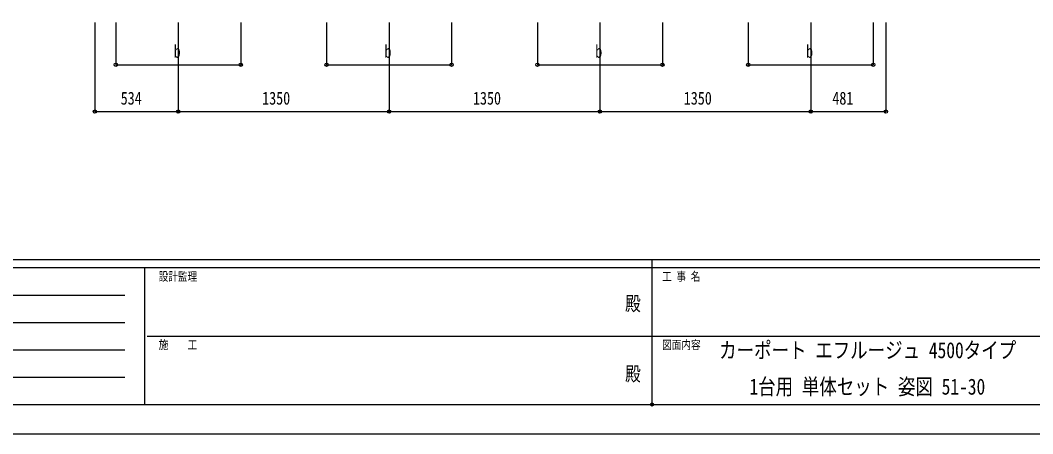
# Model space of a CAD drawing. Units: millimetres, scale not verified. Extents: x -10512 to 10512, y -7425 to 7425.
# Drawn here: x -4058 to 2426, y -7425 to -4778 of the extents above; entities that cross this region are included whole.
import ezdxf
from ezdxf.enums import TextEntityAlignment as Align

# ---------------------------------------------------------------- set-up
doc = ezdxf.new("R2010")
doc.units = ezdxf.units.MM
doc.header["$LTSCALE"] = 40
doc.header["$PDMODE"] = 32
doc.header["$PDSIZE"] = 20
for name, color, linetype in [('0-2_USER1', 3, 'Continuous'), ('0-7_YKK_D', 6, 'Continuous'), ('0-8_YKK_ZWAK', 7, 'Continuous')]:
    doc.layers.add(name, color=color, linetype=linetype)
doc.styles.add('ＭＳ ゴシック', font='')
doc.styles.get('ＭＳ ゴシック').set_extended_font_data('MS Gothic')

msp = doc.modelspace()

# ---------------------------------------------------------------- linework, layer by layer
at = {"layer": '0-7_YKK_D'}
for p, q in [((-3578.89, -4792.5), (-3578.89, -5363.5)), ((-3445.38, -4792.5), (-3445.38, -5063.5)), ((-3045.38, -4792.5), (-3045.38, -5363.5)), ((-3045.38, -4792.5), (-3045.38, -5363.5)), ((-2645.38, -4792.5), (-2645.38, -5063.5)), ((-2095.38, -4792.5), (-2095.38, -5063.5)), ((-1695.38, -4792.5), (-1695.38, -5363.5)), ((-1695.38, -4792.5), (-1695.38, -5363.5)), ((-1295.38, -4792.5), (-1295.38, -5063.5)), ((-745.38, -4792.5), (-745.38, -5063.5)), ((-345.38, -4792.5), (-345.38, -5363.5)), ((-345.38, -4792.5), (-345.38, -5363.5)), ((54.62, -4792.5), (54.62, -5063.5)), ((604.63, -4792.5), (604.63, -5063.5)), ((1004.63, -4792.5), (1004.63, -5363.5)), ((1004.63, -4792.5), (1004.63, -5363.5)), ((1404.63, -4792.5), (1404.63, -5063.5)), ((1485.64, -4792.5), (1485.64, -5363.5)), ((-3445.38, -5062.5), (-2645.38, -5062.5)), ((-2095.38, -5062.5), (-1295.38, -5062.5)), ((-745.38, -5062.5), (54.62, -5062.5)), ((604.63, -5062.5), (1404.63, -5062.5)), ((-3578.89, -5362.5), (-3045.38, -5362.5)), ((-3045.38, -5362.5), (-1695.38, -5362.5)), ((-1695.38, -5362.5), (-345.38, -5362.5)), ((-345.38, -5362.5), (1004.63, -5362.5)), ((1004.63, -5362.5), (1485.64, -5362.5))]:
    msp.add_line(p, q, dxfattribs=at)
for centre in [(-3445.38, -5062.5), (-2645.38, -5062.5), (-2095.38, -5062.5), (-1295.38, -5062.5), (-745.38, -5062.5), (54.62, -5062.5), (604.63, -5062.5), (1404.63, -5062.5), (-3578.89, -5362.5), (-3045.38, -5362.5), (-3045.38, -5362.5), (-1695.38, -5362.5), (-1695.38, -5362.5), (-345.38, -5362.5), (-345.38, -5362.5), (1004.63, -5362.5), (1004.63, -5362.5), (1485.64, -5362.5)]:
    msp.add_circle(centre, 10.62, dxfattribs=at)
at = {"layer": '0-8_YKK_ZWAK'}
for p, q in [((9737.55, -6312.5), (-9762.45, -6312.5)), ((-12.45, -6312.5), (-12.45, -7237.5)), ((-3262.45, -6362.5), (-9762.45, -6362.5)), ((-3262.45, -6362.5), (-3262.45, -7237.5)), ((-12.45, -6362.5), (-3262.45, -6362.5)), ((3237.55, -6362.5), (-12.45, -6362.5)), ((-9656.2, -6537.5), (-3387.45, -6537.5)), ((-9656.2, -6712.5), (-3387.45, -6712.5)), ((-3243.7, -6800), (-12.45, -6800)), ((-12.45, -6800), (3237.55, -6800)), ((-9656.2, -6887.5), (-3387.45, -6887.5)), ((-9656.2, -7062.5), (-3387.45, -7062.5)), ((-9762.45, -7237.5), (-3262.45, -7237.5)), ((-3262.45, -7237.5), (-12.45, -7237.5)), ((-12.45, -7237.5), (3237.55, -7237.5))]:
    msp.add_line(p, q, dxfattribs=at)
msp.add_lwpolyline([(-10512.5, -7425), (10512.5, -7425), (10512.5, 7425), (-10512.5, 7425)], close=True, dxfattribs=at)
msp.add_point((-12.45, -7237.5), dxfattribs=at)

# ---------------------------------------------------------------- texts
at = {"layer": '0-2_USER1', "style": 'ＭＳ ゴシック', "width": 0.8}
for s, p in [('カーポート エフルージュ 4500タイプ', (417.88, -6972.08)), ('1台用 単体セット 姿図 51-30', (612.02, -7205.42))]:
    msp.add_text(s, height=102.6, dxfattribs=at).set_placement(p, align=Align.BOTTOM_LEFT)
at = {"layer": '0-7_YKK_D', "style": 'ＭＳ ゴシック', "width": 0.8}
for s, p in [('b', (-3075.38, -5042.5)), ('b', (-1725.38, -5042.5)), ('b', (-375.38, -5042.5)), ('b', (974.63, -5042.5)), ('534', (-3414.14, -5342.5)), ('1350', (-2508.38, -5342.5)), ('1350', (-1158.38, -5342.5)), ('1350', (191.63, -5342.5)), ('481', (1143.14, -5342.5))]:
    msp.add_text(s, height=82.48, dxfattribs=at).set_placement(p, align=Align.BOTTOM_LEFT)
at = {"layer": '0-8_YKK_ZWAK', "style": 'ＭＳ ゴシック', "width": 0.8}
for s, height, p in [('設計監理', 54.99, (-3170.78, -6462.5)), ('工 事 名', 54.99, (53.17, -6462.5)), ('殿', 91.64, (-184.17, -6664.58)), ('施\u3000\u3000工', 54.99, (-3170.78, -6900)), ('図面内容', 54.99, (53.17, -6900)), ('殿', 91.64, (-184.17, -7114.58))]:
    msp.add_text(s, height=height, dxfattribs=at).set_placement(p, align=Align.BOTTOM_LEFT)

doc.saveas('drawing.dxf')
